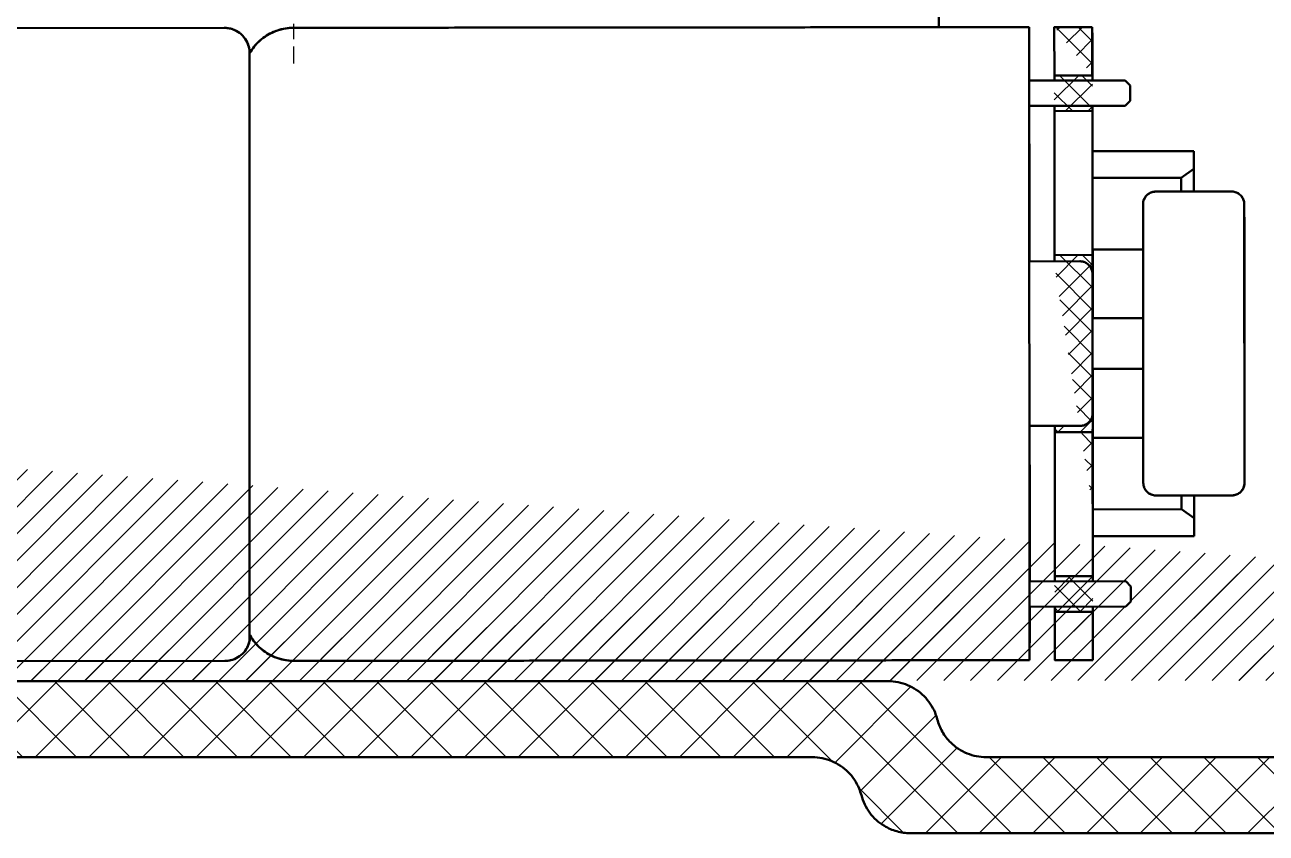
# Model space of a CAD drawing. Header units: inches. Extents: x -14 to 5184, y -66 to 1689.
# Drawn here: x 2351.13 to 2400.18, y 1582.04 to 1613.96 of the extents above; entities that cross this region are included whole.
import ezdxf

# ---------------------------------------------------------------- set-up
doc = ezdxf.new("R2010")
doc.units = ezdxf.units.IN
doc.header["$MEASUREMENT"] = 0
doc.linetypes.add('ACAD_ISO08W100', pattern=[36, 24, -3, 6, -3])
for name, color, linetype, lineweight in [('Видимый контур (ГОСТ)', 7, 'Continuous', 50), ('Осевая линия (ГОСТ)', 7, 'ACAD_ISO08W100', 25), ('Штриховка (ГОСТ)', 7, 'Continuous', 18)]:
    doc.layers.add(name, color=color, linetype=linetype, lineweight=lineweight)
pattern_1 = [(45, (-1048.119866882202, 862.4825848586482), (-0.5303300858899106, 0.5303300858899107), [])]

msp = doc.modelspace()

# ---------------------------------------------------------------- hatches: boundary and pattern name
at = {"layer": 'Штриховка (ГОСТ)', "ltscale": 0.5}
h = msp.add_hatch(dxfattribs=at)
h.set_pattern_fill('ANSI37', color=256, scale=5)
h.set_pattern_definition([(45, (-1048.119866882202, 862.4825848586482), (-0.4419417382415922, 0.4419417382415922), []), (135, (-1048.119866882202, 862.4825848586482), (-0.4419417382415922, -0.4419417382415922), [])])
h.paths.add_polyline_path([(2393.332637118238, 1592.18060809475), (2391.832637213802, 1592.179215963416), (2391.827356477577, 1597.866296349723), (2393.327356395236, 1597.867674241228)], flags=17)
h.paths.add_polyline_path([(2391.833937182872, 1590.779216363394), (2393.333937087308, 1590.780608494727), (2393.335713491065, 1588.867513325263), (2391.83571358339, 1588.866124681876)], flags=17)
h.paths.add_polyline_path([(2393.320856975883, 1604.867213462538), (2391.820857085957, 1604.865805705418), (2391.81557630836, 1610.55293064736), (2393.315576212795, 1610.554322778693)], flags=17)
edge = h.paths.add_edge_path()
edge.add_line((2391.812499980143, 1613.865977373265), (2393.312499880054, 1613.867374378504))
edge.add_ellipse((2393.324140975967, 1601.367443883723), major_axis=(-0.01160686501141736, 12.49999461122635), ratio=0.0008566953907479733, start_angle=359.99999999961153, end_angle=360.1834677728962, ccw=False)
edge.add_line((2393.312534110955, 1613.86743849495), (2391.812535308053, 1613.86604567166))
edge.add_ellipse((2391.824142173063, 1601.36605106248), major_axis=(-0.0116068650095163, 12.49999460917901), ratio=0.0008566953907479733, start_angle=0, end_angle=0.1893579979897818)
edge = h.paths.add_edge_path()
edge.add_line((2393.333319562499, 1594.822684752961), (2393.333119051203, 1597.649587226177))
edge.add_ellipse((2391.824142173066, 1601.366051058787), major_axis=(0.01160686500989223, -12.49999460957985), ratio=0.0008566953907479732, start_angle=359.8105876299181, end_angle=359.9999456275045)
edge.add_line((2391.835749038076, 1588.866056449207), (2393.335747840978, 1588.867449272497))
edge.add_line((2393.315772680588, 1611.953382353135), (2391.815773877685, 1611.951989529844))
edge.add_line((2391.814276339289, 1611.952930247382), (2391.812499980143, 1613.865977373265))
edge.add_line((2393.312499880054, 1613.867374378504), (2393.314276243725, 1611.954322378715))
edge.add_ellipse((2391.824142173063, 1601.36605106248), major_axis=(-0.0116068650095163, 12.49999460917901), ratio=0.0008566953907479733, start_angle=0, end_angle=0.1893579979897818)
h = msp.add_hatch(dxfattribs=at)
h.set_pattern_fill('ANSI31', color=256, scale=6)
h.set_pattern_definition(pattern_1)
edge = h.paths.add_edge_path()
edge.add_line((2337.036413300516, 1588.06546617273), (2337.02773071101, 1597.416166980091))
edge.add_line((2337.02773071101, 1597.416166980091), (2340.027730571828, 1597.418895299354))
edge.add_line((2340.034788123512, 1589.818276361514), (2340.027823448608, 1597.318871800574))
edge.add_line((2340.027730571828, 1597.418895299354), (2340.036413123766, 1588.068234950886))
edge.add_line((2337.036489183955, 1588.065172294996), (2340.036486789759, 1588.067957941576))
edge.add_line((2471.461940029813, 1597.403286213755), (2471.46382077485, 1588.053183315275))
edge.add_line((2468.461939255531, 1597.402664000536), (2471.461940029813, 1597.403286213755))
edge.add_line((2468.46195937087, 1597.302660819619), (2468.463467989535, 1589.802580015971))
edge.add_ellipse((2468.461131243786, 1601.30253660329), major_axis=(0.002665197538726685, -13.24999973195185), ratio=0.0007477733735077997, start_angle=337.9436503336947, end_angle=360.136266251267)
edge.add_spline(control_points=[(2468.426605481813, 1589.533368159992), (2468.403973549364, 1589.452338550891), (2468.37050079906, 1589.37288198264), (2468.278903291826, 1589.215351090801), (2468.216715718816, 1589.137419608634), (2468.067607894569, 1588.998421102588), (2467.977073898161, 1588.937767779956), (2467.7839746331, 1588.849162258237), (2467.679013197903, 1588.820088653525), (2467.537019439191, 1588.804372416563), (2467.500305216204, 1588.802343083152), (2467.463645880899, 1588.802335709237)], knot_values=[0, 0, 0, 0, 0.02541620871040091, 0.02541620871040091, 0.0546992163748594, 0.0546992163748594, 0.08657829518112778, 0.08657829518112778, 0.1184399716933586, 0.1184399716933586, 0.1294381791355693, 0.1294381791355693, 0.1294381791355693, 0.1294381791355693], degree=3, periodic=0)
edge.add_line((2471.463795541887, 1588.053140312121), (2468.463796441325, 1588.052536871338))
h = msp.add_hatch(dxfattribs=at)
h.set_pattern_fill('ANSI31', color=256, scale=6)
h.set_pattern_definition(pattern_1)
edge = h.paths.add_edge_path()
edge.add_line((2471.459182084989, 1588.06546617273), (2471.467864674495, 1597.416166980091))
edge.add_line((2471.467864674495, 1597.416166980091), (2468.467864813677, 1597.418895299354))
edge.add_line((2468.460807261993, 1589.818276361514), (2468.467771936897, 1597.318871800574))
edge.add_line((2468.467864813677, 1597.418895299354), (2468.459182261739, 1588.068234950886))
edge.add_line((2471.45910620155, 1588.065172294996), (2468.459108595746, 1588.067957941576))
edge.add_line((2337.033655355692, 1597.403286213755), (2337.031774610655, 1588.053183315275))
edge.add_line((2340.033656129974, 1597.402664000536), (2337.033655355692, 1597.403286213755))
edge.add_line((2340.033636014635, 1597.302660819619), (2340.03212739597, 1589.802580015971))
edge.add_ellipse((2340.034464141719, 1601.30253660329), major_axis=(-0.002665197538726685, -13.24999973195185), ratio=0.0007477733735077997, start_angle=-0.13626625126698855, end_angle=22.056349666305323, ccw=False)
edge.add_spline(control_points=[(2340.068989903692, 1589.533368159992), (2340.091621836141, 1589.452338550891), (2340.125094586445, 1589.37288198264), (2340.216692093679, 1589.215351090801), (2340.27887966669, 1589.137419608634), (2340.427987490936, 1588.998421102588), (2340.518521487344, 1588.937767779956), (2340.711620752405, 1588.849162258237), (2340.816582187602, 1588.820088653525), (2340.958575946314, 1588.804372416563), (2340.995290169301, 1588.802343083152), (2341.031949504606, 1588.802335709237)], knot_values=[0, 0, 0, 0, 0.02541620871040091, 0.02541620871040091, 0.0546992163748594, 0.0546992163748594, 0.08657829518112778, 0.08657829518112778, 0.1184399716933586, 0.1184399716933586, 0.1294381791355693, 0.1294381791355693, 0.1294381791355693, 0.1294381791355693], degree=3, periodic=0)
edge.add_line((2337.031799843619, 1588.053140312121), (2340.031798944181, 1588.052536871338))
at = {"layer": 'Штриховка (ГОСТ)'}
h = msp.add_hatch(dxfattribs=at)
h.set_pattern_fill('ANSI37', color=256, scale=12, style=0, double=1)
h.set_pattern_definition([(45, (-1048.119866882202, 862.4825848586482), (-1.060660171779821, 1.060660171779821), []), (135, (-1048.119866882202, 862.4825848586482), (-1.060660171779821, -1.060660171779821), [])])
edge = h.paths.add_edge_path()
edge.add_spline(control_points=[(2387.186491879166, 1586.535247875437), (2387.231499748839, 1586.360932800886), (2387.299838936505, 1586.193490273022), (2387.479471752895, 1585.881436017178), (2387.589945703069, 1585.738248212042), (2387.903435848428, 1585.428845224879), (2388.122751752287, 1585.283859051712), (2388.604614309647, 1585.086114636419), (2388.862554092045, 1585.035246938173), (2389.122983724679, 1585.035246938196)], knot_values=[-0.2642768652577832, -0.2642768652577832, -0.2642768652577832, -0.2642768652577832, -0.2102673215575993, -0.2102673215575993, -0.1562577806782185, -0.1562577806782185, -0.07812888978880389, -0.07812888978880389, 0, 0, 0, 0], degree=3, periodic=0)
edge.add_line((2389.122983724679, 1585.035246938196), (2419.377016275326, 1585.035246938173))
edge.add_spline(control_points=[(2419.377016275326, 1585.035246938173), (2419.557048062881, 1585.035246938173), (2419.736258353294, 1585.059555523044), (2420.083311707464, 1585.155470841134), (2420.249571143327, 1585.226639906584), (2420.627521720377, 1585.452824864733), (2420.82273287491, 1585.628930133434), (2421.134663544346, 1586.04605562596), (2421.248400825592, 1586.283087906383), (2421.313508120834, 1586.535247875437)], knot_values=[-0.264276865797702, -0.264276865797702, -0.264276865797702, -0.264276865797702, -0.2102673294062488, -0.2102673294062488, -0.1562577926872756, -0.1562577926872756, -0.07812889919776143, -0.07812889919776143, 0, 0, 0, 0], degree=3, periodic=0)
edge.add_spline(control_points=[(2421.313508120834, 1586.535247875437), (2421.337590897065, 1586.628520251239), (2421.368208380702, 1586.7184537444), (2421.496697616324, 1587.028654253569), (2421.661253378264, 1587.274929410971), (2422.010319630707, 1587.623995732124), (2422.256594707666, 1587.788551519142), (2422.71267169653, 1587.977464831484), (2423.003172926368, 1588.035249134051), (2423.25, 1588.035249134051)], knot_values=[0.3435612757526625, 0.3435612757526625, 0.3435612757526625, 0.3435612757526625, 0.3702407085215967, 0.3702407085215967, 0.4442888566842439, 0.4442888566842439, 0.5183369916086891, 0.5183369916086891, 0.5923851136984045, 0.5923851136984045, 0.5923851136984045, 0.5923851136984045], degree=3, periodic=0)
edge.add_line((2423.25, 1588.035249134051), (2469.25, 1588.035249134051))
edge.add_line((2469.25, 1588.035249134051), (2469.25, 1585.035248298))
edge.add_line((2469.25, 1585.035248297999), (2426.25, 1585.035248297999))
edge.add_spline(control_points=[(2426.25, 1585.035248297999), (2426.003172918281, 1585.035248297999), (2425.712671677938, 1584.977463998508), (2425.256594682819, 1584.788550696359), (2425.010319605678, 1584.623994923024), (2424.66125336056, 1584.274928631746), (2424.496697603784, 1584.028653499897), (2424.368208840187, 1583.718454147455), (2424.337591726803, 1583.628522008081), (2424.313509108566, 1583.535251013337)], knot_values=[0.5923850901239238, 0.5923850901239238, 0.5923850901239238, 0.5923850901239238, 0.6664332146396063, 0.6664332146396063, 0.7404813477014032, 0.7404813477014032, 0.8145294898352419, 0.8145294898352419, 0.8412085538394511, 0.8412085538394511, 0.8412085538394511, 0.8412085538394511], degree=3, periodic=0)
edge.add_spline(control_points=[(2424.313509108566, 1583.535251013337), (2424.268501058124, 1583.360936676128), (2424.200161875763, 1583.193494878203), (2424.020529413806, 1582.881441958646), (2423.910055804433, 1582.738254743452), (2423.596566130736, 1582.428852222919), (2423.377250224195, 1582.283866048497), (2422.895387661973, 1582.08612163168), (2422.637447877125, 1582.035253932884), (2422.377018242188, 1582.035253932884)], knot_values=[-0.264276466283042, -0.264276466283042, -0.264276466283042, -0.264276466283042, -0.2102671231985312, -0.2102671231985312, -0.1562577821830993, -0.1562577821830993, -0.07812889048123738, -0.07812889048123738, 0, 0, 0, 0], degree=3, periodic=0)
edge.add_line((2422.377018242188, 1582.035253932884), (2386.122981757812, 1582.035253932884))
edge.add_spline(control_points=[(2386.122981757812, 1582.035253932884), (2385.942950637301, 1582.035253932884), (2385.763741004727, 1582.059562337454), (2385.41668884056, 1582.155476953556), (2385.250429919534, 1582.226645503827), (2384.872479459759, 1582.452829365976), (2384.677267950488, 1582.62893424702), (2384.365336445387, 1583.046059119814), (2384.251598690169, 1583.283091173659), (2384.186490891434, 1583.535251013337)], knot_values=[-0.2642764667675688, -0.2642764667675688, -0.2642764667675688, -0.2642764667675688, -0.2102671305059065, -0.2102671305059065, -0.1562577938961731, -0.1562577938961731, -0.07812889937950741, -0.07812889937950741, 0, 0, 0, 0], degree=3, periodic=0)
edge.add_spline(control_points=[(2384.186490891434, 1583.535251013337), (2384.162408273197, 1583.628522008081), (2384.131791159813, 1583.718454147455), (2384.003302396216, 1584.028653499897), (2383.83874663944, 1584.274928631746), (2383.489680394322, 1584.623994923024), (2383.243405317181, 1584.788550696359), (2382.787328322062, 1584.977463998508), (2382.496827081719, 1585.035248298), (2382.25, 1585.035248298)], knot_values=[0.3435616264083963, 0.3435616264083963, 0.3435616264083963, 0.3435616264083963, 0.3702406904126057, 0.3702406904126057, 0.4442888325464448, 0.4442888325464448, 0.518336965608242, 0.518336965608242, 0.592385090123924, 0.592385090123924, 0.592385090123924, 0.592385090123924], degree=3, periodic=0)
edge.add_line((2382.25, 1585.035248298), (2339.25, 1585.035248298))
edge.add_line((2339.25, 1585.035248298), (2339.25, 1588.035249134051))
edge.add_line((2339.25, 1588.035249134051), (2385.25, 1588.035249134051))
edge.add_spline(control_points=[(2385.25, 1588.035249134051), (2385.496827073633, 1588.035249134051), (2385.78732830347, 1587.977464831484), (2386.243405292334, 1587.788551519142), (2386.489680369294, 1587.623995732124), (2386.838746621737, 1587.274929410971), (2387.003302383677, 1587.028654253569), (2387.131791619298, 1586.7184537444), (2387.162409102935, 1586.628520251239), (2387.186491879166, 1586.535247875437)], knot_values=[0.5923851136984051, 0.5923851136984051, 0.5923851136984051, 0.5923851136984051, 0.6664332357881205, 0.6664332357881205, 0.7404813707125657, 0.7404813707125657, 0.8145295188752139, 0.8145295188752139, 0.8412089516441463, 0.8412089516441463, 0.8412089516441463, 0.8412089516441463], degree=3, periodic=0)

# ---------------------------------------------------------------- linework, layer by layer
at = {"layer": 'Видимый контур (ГОСТ)'}
for p, q in [((2387.25, 1613.861809131319), (2387.25, 1619.035244605439)), ((2341.012503442276, 1613.818587463058), (2359.012502199441, 1613.835396496671)), ((2359.012561484595, 1613.835589269046), (2341.012575849771, 1613.818875389563)), ((2361.744610111809, 1613.838126111709), (2390.812536106118, 1613.865117122799)), ((2390.812500046938, 1613.865045963046), (2390.814462112866, 1611.752002216966)), ((2391.812499980143, 1613.865977373265), (2393.312499880054, 1613.867374378504)), ((2391.814276339289, 1611.952930247382), (2391.812499980143, 1613.865977373265)), ((2391.812535308053, 1613.86604567166), (2393.312534110955, 1613.86743849495)), ((2393.312499880054, 1613.867374378504), (2393.314276243725, 1611.954322378715)), ((2393.314276243725, 1611.954322378715), (2391.814276339289, 1611.952930247382)), ((2391.815773877685, 1611.951989529844), (2391.814276339289, 1611.952930247382)), ((2393.315772680588, 1611.953382353135), (2391.815773877685, 1611.951989529844)), ((2391.815958620798, 1611.752931693472), (2391.815773877685, 1611.951989529844)), ((2393.314276243725, 1611.954322378715), (2393.315772680588, 1611.953382353135)), ((2393.315772680588, 1611.953382353135), (2393.315957424343, 1611.754323823783)), ((2390.814462112866, 1611.752002216966), (2394.61446187077, 1611.755528949677)), ((2394.61446187077, 1611.755528949677), (2394.814647567895, 1611.555714624328)), ((2394.615785821392, 1611.754697275797), (2394.61446187077, 1611.755528949677)), ((2394.815799840069, 1611.554990794712), (2394.615785821392, 1611.754697275797)), ((2394.814647567895, 1611.555714624328), (2394.815204697497, 1610.955714795747)), ((2394.814647567895, 1611.555714624328), (2394.815799840069, 1611.554990794712)), ((2394.815799840069, 1611.554990794712), (2394.816356692317, 1610.954991140358)), ((2394.815204697497, 1610.955714795747), (2394.615390420106, 1610.755529235375)), ((2394.816356692317, 1610.954991140358), (2394.616713908472, 1610.754697851873)), ((2394.816356692317, 1610.954991140358), (2394.815204697497, 1610.955714795747)), ((2394.615390420106, 1610.755529235375), (2390.815390662202, 1610.752002502665)), ((2390.815390662202, 1610.752002502665), (2390.821089315029, 1604.614847503868)), ((2390.81671694112, 1610.751169366204), (2390.815390662202, 1610.752002502665)), ((2390.81671694112, 1610.751169366204), (2394.616713908472, 1610.754697851873)), ((2391.81557630836, 1610.55293064736), (2393.315576212795, 1610.554322778693)), ((2391.820857085957, 1604.865805705418), (2391.81557630836, 1610.55293064736)), ((2391.817072325618, 1610.552932035795), (2391.816887482084, 1610.752098074161)), ((2393.315576212795, 1610.554322778693), (2393.320856975883, 1604.867213462538)), ((2393.3170720025, 1610.553383159642), (2393.315576212795, 1610.554322778693)), ((2393.316886284986, 1610.753490897452), (2393.3170720025, 1610.553383159642)), ((2394.615390420106, 1610.755529235375), (2394.616713908472, 1610.754697851873)), ((2393.321099772929, 1608.968388851872), (2397.321096580668, 1608.972103047312)), ((2393.321174964665, 1607.908300424416), (2393.321099772929, 1608.968388851872)), ((2397.323953179183, 1607.371160494362), (2397.321096580668, 1608.972103047312)), ((2397.321096580668, 1608.972103047312), (2397.321146708492, 1608.265377429008)), ((2397.321146708492, 1608.265377429008), (2396.821172171437, 1607.911550345426)), ((2397.322742282284, 1607.371159369985), (2397.321146708492, 1608.265377429008)), ((2393.321174964665, 1607.908300424416), (2396.821172171437, 1607.911550345426)), ((2393.326224506711, 1605.07835190692), (2393.321174964665, 1607.908300424416)), ((2396.821172171437, 1607.911550345426), (2396.822137232867, 1607.370694533366)), ((2395.818535341067, 1607.369643034102), (2398.818535134094, 1607.372444360375)), ((2398.818565291402, 1607.372548315843), (2395.818567685598, 1607.369762669262)), ((2395.323178689834, 1602.3685663078), (2395.318999660588, 1606.869165134191)), ((2399.318999382861, 1606.872902136289), (2399.329213218598, 1595.873128161977)), ((2393.326224506711, 1605.07835190692), (2395.320660799885, 1605.080203839944)), ((2390.821089315029, 1604.614847503868), (2392.821089166527, 1604.61672638398)), ((2390.821125186227, 1604.615121110492), (2392.821123590096, 1604.616978208212)), ((2393.320856975883, 1604.867213462538), (2391.820857085957, 1604.865805705418)), ((2393.321553445751, 1604.117151358009), (2393.323178880476, 1602.366642044163)), ((2393.323178880476, 1602.366642044163), (2395.323178689834, 1602.3685663078)), ((2393.323212426766, 1602.367443452622), (2395.323178008082, 1602.369300519865)), ((2395.325034424731, 1600.370035594133), (2393.325034490642, 1600.368245659603)), ((2393.325034490642, 1600.368245659603), (2393.326659925367, 1598.617736345757)), ((2393.325069525168, 1600.367444314825), (2395.325035106483, 1600.369301382068)), ((2395.329213453977, 1595.869436767742), (2395.325034424731, 1600.370035594133)), ((2392.82712426873, 1598.117232770245), (2390.827124376782, 1598.11539745219)), ((2390.827124376782, 1598.11539745219), (2390.832822987379, 1591.978287933001)), ((2390.827160756033, 1598.115123912654), (2392.827159159902, 1598.116981010375)), ((2391.827356477577, 1597.866296349723), (2393.327356395236, 1597.867674241228)), ((2391.832637213802, 1592.179215963416), (2391.827356477577, 1597.866296349724)), ((2393.327356395236, 1597.867674241228), (2393.332637118238, 1592.18060809475)), ((2393.333119051203, 1597.649587226177), (2395.327558776364, 1597.651439162388)), ((2393.333319562499, 1594.822684752961), (2393.333119051203, 1597.649587226177)), ((2398.829677531502, 1595.37265738835), (2395.82967770936, 1595.369887417372)), ((2398.829707881813, 1595.372553489066), (2395.829710276009, 1595.369767842485)), ((2396.83327812926, 1595.370699705015), (2396.833316769271, 1594.825934673972)), ((2397.333947562994, 1594.472655383715), (2397.333883832024, 1595.371164542241)), ((2397.335209948505, 1593.765168254341), (2397.335096035618, 1595.371165667832)), ((2393.333319562499, 1594.822684752961), (2396.833316769271, 1594.825934673972)), ((2393.335213140766, 1593.7614540589), (2393.333319562499, 1594.822684752961)), ((2396.833316769271, 1594.825934673972), (2397.333947562994, 1594.472655383715)), ((2397.333947562994, 1594.472655383715), (2397.335209948505, 1593.765168254341)), ((2393.335213140766, 1593.7614540589), (2397.335209948505, 1593.765168254341)), ((2390.832822987379, 1591.978287933001), (2394.632822745283, 1591.981814665711)), ((2393.332637118238, 1592.18060809475), (2391.832637213802, 1592.179215963416)), ((2391.834125611678, 1592.178280987733), (2391.832637213802, 1592.179215963416)), ((2393.33412441458, 1592.179673811024), (2391.834125611678, 1592.178280987733)), ((2391.834310360127, 1591.979217401028), (2391.834125611678, 1592.178280987733)), ((2393.332637118238, 1592.18060809475), (2393.33412441458, 1592.179673811024)), ((2393.33412441458, 1592.179673811024), (2393.334309163673, 1591.980609531339)), ((2394.632822745283, 1591.981814665711), (2394.833008442408, 1591.782000340362)), ((2394.634137555385, 1591.980988733686), (2394.632822745283, 1591.981814665711)), ((2394.834151574062, 1591.781282252601), (2394.634137555385, 1591.980988733686)), ((2394.833008442408, 1591.782000340362), (2394.83356557201, 1591.182000511781)), ((2394.833008442408, 1591.782000340362), (2394.834151574062, 1591.781282252601)), ((2394.834151574062, 1591.781282252601), (2394.83470842631, 1591.181282598247)), ((2394.633751294619, 1590.98181495141), (2390.833751536715, 1590.978288218699)), ((2390.833751536715, 1590.978288218699), (2390.835713644873, 1588.865198993012)), ((2390.835068675113, 1590.977460824093), (2390.833751536715, 1590.978288218699)), ((2390.835068675113, 1590.977460824093), (2394.635065642465, 1590.980989309762)), ((2391.835424064947, 1590.779217743351), (2391.835239216077, 1590.97838953205)), ((2393.335238018979, 1590.97978235534), (2393.335423736492, 1590.779674617531)), ((2394.83356557201, 1591.182000511781), (2394.633751294619, 1590.98181495141)), ((2394.633751294619, 1590.98181495141), (2394.635065642465, 1590.980989309762)), ((2394.83470842631, 1591.181282598247), (2394.635065642465, 1590.980989309762)), ((2394.83470842631, 1591.181282598247), (2394.83356557201, 1591.182000511781)), ((2391.833937182872, 1590.779216363394), (2393.333937087308, 1590.780608494727)), ((2391.83571358339, 1588.866124681876), (2391.833937182872, 1590.779216363394)), ((2393.333937087308, 1590.780608494727), (2393.335713491065, 1588.867513325263)), ((2393.335423736492, 1590.779674617531), (2393.333937087308, 1590.780608494727)), ((2361.767823841832, 1588.838136889257), (2390.835749836141, 1588.865127900347)), ((2393.335713491065, 1588.867513325263), (2391.83571358339, 1588.866124681876)), ((2391.835749038076, 1588.866056449207), (2393.335747840978, 1588.867449272497)), ((2359.035715571569, 1588.835792708538), (2341.035716637716, 1588.819173958651)), ((2359.035775214618, 1588.835600046593), (2341.035789579793, 1588.81888616711)), ((2339.25, 1588.035249134051), (2385.25, 1588.035249134051)), ((2382.25, 1585.035248298), (2339.25, 1585.035248298)), ((2389.122983724679, 1585.035246938196), (2419.377016275321, 1585.035246938197)), ((2422.377018242188, 1582.035253932884), (2386.122981757812, 1582.035253932884))]:
    msp.add_line(p, q, dxfattribs=at)
at = {"layer": 'Видимый контур (ГОСТ)', "ltscale": 0.5}
for p, q in [((2360.013430695292, 1612.836313857983), (2360.012630450595, 1589.624230004808)), ((2390.814462112866, 1611.752002216966), (2390.815390200215, 1610.752002502236)), ((2390.82112487186, 1604.615121089481), (2390.83750115796, 1598.115132441542)), ((2393.325207617936, 1602.525375969847), (2393.327295754574, 1600.313916537738)), ((2395.323178008082, 1602.369300519865), (2395.325035106483, 1600.369301382068)), ((2390.832822987379, 1591.978287933001), (2390.832822987379, 1590.976810050995))]:
    msp.add_line(p, q, dxfattribs=at)
at = {"layer": 'Видимый контур (ГОСТ)'}
for centre, major_axis, ratio, start_param, end_param in [((2390.82414297113, 1601.365122511573), (-0.01160686501141737, 12.49999461122636), 0.0008566953907479733, 5.69320338564515, 6.28655876374876), ((2391.824142173063, 1601.36605106248), (-0.0116068650095163, 12.49999460917901), 0.0008566953907479735, 0, 0.003304920529906497), ((2393.324140975967, 1601.367443883723), (-0.01160686501141736, 12.49999461122635), 0.0008566953907479733, 5.693203219735196, 6.286387423887927), ((2360.024167551538, 1601.336523210241), (-0.01067831580719718, 11.49999503876699), 0.0008566953907479736, 0.001483841004549902, 0.005961283525496519), ((2390.82414297113, 1601.365122511573), (-0.01160686501137464, 12.49999461122615), 0.000856695390755887, 4.975411183261187, 5.561788520314447), ((2393.324140975967, 1601.367443883723), (-0.01160686501141728, 12.49999461122625), 0.0008566953907479732, 4.792474560418249, 5.013804658566003), ((2390.82414297113, 1601.365122511265), (-0.003017784903254192, 3.249998599226512), 0.0008566953907479735, 0, 0.0129751723303082), ((2391.824142173065, 1601.366051060433), (-0.003249922203196678, 3.499998491143178), 0.0008566953907479737, 5.902934100357573, 6.271381783899685), ((2393.324140975967, 1601.367443883723), (-0.00324992220319683, 3.499998491143343), 0.0008566953907479737, 5.002140681796629, 6.294621667233711), ((2393.324140975967, 1601.367443883675), (-0.000928549200958184, 0.9999995689463498), 0.0008566953907479735, 0, 0.04003708334641676), ((2393.324140975967, 1601.367443883702), (0.0009285492008937492, -0.9999995688763876), 0.0008566953907479735, 6.243146545076158, 6.283183627074409), ((2393.324140975967, 1601.367443883723), (0.003249922203196816, -3.499998491143328), 0.0008566953907479736, 6.271748947064125, 7.564229932535902), ((2393.324140975967, 1601.367443883723), (-0.01160686501141722, 12.49999461122619), 0.0008566953907479738, 4.410390254043006, 4.632303400351103), ((2390.82414297113, 1601.365122511612), (0.003017784903004598, -3.249998598957861), 0.0008566953907479737, 6.270210272094873, 6.28318544450432), ((2390.82414297113, 1601.365122511573), (-0.01160686501146217, 12.49999461122625), 0.0008566953907558249, 3.86289371607131, 4.449366688604767), ((2391.824142173065, 1601.366051060433), (0.003249922203196651, -3.49999849114315), 0.0008566953907479735, 0.01180352333070721, 0.3802512068859006), ((2393.324140975967, 1601.367443883724), (-0.01160686501141901, 12.49999461122693), 0.0008566953907479733, 3.862893576546725, 4.058245384874468), ((2390.82414297113, 1601.365122511573), (0.01160686501141729, -12.49999461122627), 0.0008566953907479736, 6.279811850784176, 6.873054607386534), ((2393.324140975967, 1601.367443883724), (0.01160686501141729, -12.49999461122626), 0.0008566953907479735, 6.279983190795747, 6.873054607343144), ((2360.024167551543, 1601.336523204522), (0.01067831580849977, -11.49999504016981), 0.0008566953907479737, 6.277224023421581, 6.281701465939032), ((2391.824142173066, 1601.366051058787), (0.01160686500989223, -12.49999460957984), 0.0008566953907479735, 6.279879437677652, 6.283184358200518)]:
    msp.add_ellipse(centre, major_axis=major_axis, ratio=ratio, start_param=start_param, end_param=end_param, dxfattribs=at)
for points, knots in [([(2359.012502199441, 1613.835396496671), (2359.135915091502, 1613.835511678763), (2359.28119185336, 1613.806754941418), (2359.509317519978, 1613.712510480039), (2359.632531289906, 1613.630346722966), (2359.807226926999, 1613.455974444339), (2359.889619455446, 1613.332911775972), (2359.98428880808, 1613.104957155123), (2360.013316097186, 1612.959730104767), (2360.013430695293, 1612.836313857983)], [0, 0, 0, 0, 0.03702388374316191, 0.03702388374316191, 0.07404796043335071, 0.07404796043335071, 0.1110724026046623, 0.1110724026046623, 0.1480972926011682, 0.1480972926011682, 0.1480972926011682, 0.1480972926011682]), ([(2359.012561484595, 1613.835589269046), (2359.1206665736, 1613.835689649983), (2359.230181128417, 1613.817797270548), (2359.433229519026, 1613.749421045151), (2359.529544976203, 1613.698697951079), (2359.699282100723, 1613.571099311886), (2359.77480408997, 1613.492613381841), (2359.895741577746, 1613.318185359621), (2359.942753424849, 1613.219750904422), (2359.986352433403, 1613.072097816573), (2359.996799509425, 1613.022917167167), (2360.005792324668, 1612.961045207184), (2360.007751943993, 1612.943788607567), (2360.010123975445, 1612.918941014123), (2360.010807584195, 1612.909894439777), (2360.011812513025, 1612.895175269063), (2360.012125083225, 1612.889490951323), (2360.012795326044, 1612.876344794059), (2360.01298949986, 1612.870971986538), (2360.013545190423, 1612.854914298372), (2360.013653370828, 1612.848723198053), (2360.013812573708, 1612.84040848275), (2360.013843777714, 1612.838740828472), (2360.013871607871, 1612.837132677497)], [0, 0, 0, 0, 0.0324331145496, 0.0324331145496, 0.06427949792645674, 0.06427949792645674, 0.09614541279511005, 0.09614541279511005, 0.1279846356814076, 0.1279846356814076, 0.14268338913878, 0.14268338913878, 0.1487977467811429, 0.1487977467811429, 0.1538218161268559, 0.1538218161268559, 0.1591836882493946, 0.1591836882493946, 0.1689240770097791, 0.1689240770097791, 0.1938165518931052, 0.1938165518931052, 0.1998936386363848, 0.1998936386363848, 0.1998936386363848, 0.1998936386363848]), ([(2360.013430695293, 1612.836313857983), (2360.101640619228, 1612.989429204134), (2360.215374529149, 1613.135105940209), (2360.5052588609, 1613.425533184893), (2360.751380933975, 1613.59032043174), (2361.207281203137, 1613.779660179962), (2361.49772696908, 1613.837715794331), (2361.744552819916, 1613.837946118982)], [-0.1971505166327135, -0.1971505166327135, -0.1971505166327135, -0.1971505166327135, -0.1480962984379954, -0.1480962984379954, -0.07404778748978247, -0.07404778748978247, 0, 0, 0, 0]), ([(2360.013474628701, 1612.836505575182), (2360.121210633736, 1613.023510881998), (2360.261416750501, 1613.195045279723), (2360.582367128845, 1613.47821566796), (2360.76634458174, 1613.594367034866), (2361.156872370151, 1613.761016893059), (2361.368312137688, 1613.81350693997), (2361.63473220788, 1613.835758364993), (2361.689693368036, 1613.838075118789), (2361.744610111809, 1613.838126111709)], [0, 0, 0, 0, 0.0647563089612032, 0.0647563089612032, 0.1284078139218759, 0.1284078139218759, 0.1921377420852656, 0.1921377420852656, 0.208612938952754, 0.208612938952754, 0.208612938952754, 0.208612938952754]), ([(2395.318999660588, 1606.869165134191), (2395.318942361021, 1606.930873811585), (2395.333321186351, 1607.003514831379), (2395.380444201891, 1607.117581106162), (2395.42152622983, 1607.179189693425), (2395.508712132297, 1607.266539222841), (2395.570242656492, 1607.307736253087), (2395.684217653982, 1607.355071401491), (2395.756828967226, 1607.36958540288), (2395.818535341067, 1607.369643034102)], [-0.07404910392841613, -0.07404910392841613, -0.07404910392841613, -0.07404910392841613, -0.0555364927293048, -0.0555364927293048, -0.03702407958955334, -0.03702407958955334, -0.01851192022612413, -0.01851192022612413, 0, 0, 0, 0]), ([(2395.322765222188, 1606.930881186065), (2395.323748166694, 1606.938844947025), (2395.325039811052, 1606.947642703087), (2395.328529454757, 1606.967436316972), (2395.330887099588, 1606.978642049378), (2395.339256739648, 1607.01248482515), (2395.346573512209, 1607.035134732476), (2395.371466611022, 1607.09674272492), (2395.392851602382, 1607.134736780686), (2395.449923901655, 1607.211102991101), (2395.488499588198, 1607.248580951535), (2395.574848950997, 1607.309300395117), (2395.623802087929, 1607.333124426849), (2395.72106341985, 1607.362464330863), (2395.770064794919, 1607.369717631923), (2395.818567685598, 1607.369762669262)], [0, 0, 0, 0, 0.002827297120687208, 0.002827297120687208, 0.00631071349147306, 0.00631071349147306, 0.01342266306874402, 0.01342266306874402, 0.02628929132452929, 0.02628929132452929, 0.04203344556908358, 0.04203344556908358, 0.05796063612890706, 0.05796063612890706, 0.07251215567655704, 0.07251215567655704, 0.07251215567655704, 0.07251215567655704]), ([(2398.818535134094, 1607.372444360375), (2398.880241539347, 1607.372501968981), (2398.952879872628, 1607.358123611498), (2399.066942670198, 1607.311001375117), (2399.12854954623, 1607.269919461763), (2399.215897396794, 1607.18273321334), (2399.257093682908, 1607.121201764078), (2399.30442842133, 1607.007224185404), (2399.318942083638, 1606.934610441399), (2399.318999382861, 1606.872902136289)], [0, 0, 0, 0, 0.01851192964308247, 0.01851192964308247, 0.03702397095945038, 0.03702397095945038, 0.05553621899607458, 0.05553621899607458, 0.07404871850982771, 0.07404871850982771, 0.07404871850982771, 0.07404871850982771]), ([(2398.818565291402, 1607.372548315843), (2398.827093309, 1607.37255623453), (2398.83562431864, 1607.372345833367), (2398.869760948361, 1607.370629202348), (2398.895356087362, 1607.367353858584), (2398.973186311061, 1607.351227674744), (2399.024761661802, 1607.331430116278), (2399.117073917499, 1607.27750271471), (2399.159102796935, 1607.242910520255), (2399.229281377354, 1607.163260838525), (2399.25830818407, 1607.117182469683), (2399.289233882891, 1607.044554343113), (2399.297558047262, 1607.019774572903), (2399.306465107151, 1606.984486547692), (2399.308744718418, 1606.97402526739), (2399.312877890594, 1606.951763312861), (2399.314620857601, 1606.939695294938), (2399.316308469775, 1606.925019376128), (2399.316723244866, 1606.920868988651), (2399.317492296851, 1606.912351157164), (2399.317783492643, 1606.908364458228), (2399.318246070537, 1606.901389769854), (2399.318394885162, 1606.898587668472), (2399.318713302772, 1606.892124923501), (2399.318804652127, 1606.889496131376), (2399.31907158005, 1606.881485198971), (2399.319123290703, 1606.878361729056), (2399.319374092307, 1606.864596280936), (2399.319479999916, 1606.853582218273), (2399.319993535276, 1606.79020154848), (2399.320392563529, 1606.704293768732), (2399.321492451408, 1606.384776704873), (2399.322234596487, 1606.090078175575), (2399.323716792167, 1605.360992302832), (2399.324474216634, 1604.922706974255), (2399.325933578265, 1603.951888999205), (2399.326653686433, 1603.407296248453), (2399.327967142542, 1602.281166534948), (2399.328576865201, 1601.68562156248), (2399.329611283466, 1600.518493269684), (2399.330048862535, 1599.932382778401), (2399.330699388864, 1598.842630608355), (2399.330920431194, 1598.325428006312), (2399.331121036799, 1597.423611992845), (2399.331103089221, 1597.027793341021), (2399.33083318399, 1596.405304393385), (2399.330578482882, 1596.171086667757), (2399.330073152134, 1595.973095252144), (2399.329910758433, 1595.930746612623), (2399.329633293276, 1595.889841816395), (2399.329553360622, 1595.880397576849), (2399.329339832138, 1595.867154751977), (2399.32934715864, 1595.864233952964), (2399.32887310659, 1595.851994479016), (2399.328748238152, 1595.848922229796), (2399.328344049649, 1595.841970854021), (2399.328185899893, 1595.839456595507), (2399.327751614412, 1595.833523112966), (2399.327477258882, 1595.830105912771), (2399.326586659905, 1595.820588730011), (2399.325853369869, 1595.81383791609), (2399.32396914055, 1595.799685329562), (2399.322819384872, 1595.792219146085), (2399.319338417843, 1595.772733525567), (2399.316690063333, 1595.760474836276), (2399.307479565543, 1595.724574137932), (2399.299532182727, 1595.700952920865), (2399.272683815657, 1595.637339566784), (2399.249753319066, 1595.598432817141), (2399.189819073279, 1595.522188331226), (2399.150200482749, 1595.485567835731), (2399.062207400757, 1595.426967352404), (2399.012662279296, 1595.404390295792), (2398.918721716017, 1595.378632588252), (2398.874024392146, 1595.372594639144), (2398.829707881813, 1595.372553489066)], [0, 0, 0, 0, 0.002558519977706483, 0.002558519977706483, 0.01025438706633752, 0.01025438706633752, 0.02640466726385165, 0.02640466726385165, 0.04232991110990732, 0.04232991110990732, 0.0582589128879754, 0.0582589128879754, 0.06605635149551341, 0.06605635149551341, 0.06931349085528676, 0.06931349085528676, 0.0731200509039695, 0.0731200509039695, 0.07479993164274154, 0.07479993164274154, 0.07708107275662912, 0.07708107275662912, 0.07977291063504986, 0.07977291063504986, 0.08465273985861985, 0.08465273985861985, 0.0973882865273341, 0.0973882865273341, 0.1355697871424927, 0.1355697871424927, 0.250689156515338, 0.250689156515338, 0.4321055846163829, 0.4321055846163829, 0.607471196310988, 0.607471196310988, 0.7827950790817685, 0.7827950790817685, 0.9580813789928773, 0.9580813789928773, 1.13335930521518, 1.13335930521518, 1.30863871195988, 1.30863871195988, 1.483931846588767, 1.483931846588767, 1.659278555216951, 1.659278555216951, 1.731141773098762, 1.731141773098762, 1.764419515848479, 1.764419515848479, 1.780229019834677, 1.780229019834677, 1.784267380167501, 1.784267380167501, 1.786060110629219, 1.786060110629219, 1.787772750041459, 1.787772750041459, 1.790226486597859, 1.790226486597859, 1.792623880538557, 1.792623880538557, 1.796428095609638, 1.796428095609638, 1.803869630992956, 1.803869630992956, 1.817182038722695, 1.817182038722695, 1.832972776489697, 1.832972776489697, 1.848901080259281, 1.848901080259281, 1.862196629398129, 1.862196629398129, 1.862196629398129, 1.862196629398129]), ([(2392.821089166527, 1604.61672638398), (2392.882794233284, 1604.616784338258), (2392.955430956698, 1604.602406117659), (2393.069492512387, 1604.555283409321), (2393.131099068977, 1604.514200215388), (2393.2184479784, 1604.427010130663), (2393.259644985456, 1604.365474703204), (2393.306981891029, 1604.251487675077), (2393.321496140522, 1604.178866132108), (2393.321553445751, 1604.117151358009)], [0, 0, 0, 0, 0.01851152819182977, 0.01851152819182977, 0.03702368068473565, 0.03702368068473565, 0.05553685542409418, 0.05553685542409418, 0.07405129563551774, 0.07405129563551774, 0.07405129563551774, 0.07405129563551774]), ([(2392.821123590096, 1604.616978208212), (2392.827550587917, 1604.616984175998), (2392.833978895118, 1604.616866180364), (2392.859697513748, 1604.615897785198), (2392.878983745105, 1604.61404843355), (2392.951356848906, 1604.602846695582), (2393.003961230862, 1604.585644568966), (2393.098943443157, 1604.536372513386), (2393.142652832311, 1604.503934231269), (2393.216753883331, 1604.427888040632), (2393.24806162775, 1604.383323935841), (2393.282748550833, 1604.311970590431), (2393.292388691849, 1604.287378921244), (2393.30755767505, 1604.237443452926), (2393.313202774338, 1604.211622762064), (2393.317725325306, 1604.179486131911), (2393.31856160706, 1604.172384665529), (2393.319668379568, 1604.161127349727), (2393.320037149821, 1604.156674748455), (2393.320633394439, 1604.148425873091), (2393.320841537809, 1604.144763563466), (2393.32112547872, 1604.139167251392), (2393.321212541162, 1604.137060275749), (2393.321390301013, 1604.132403198498), (2393.321445804369, 1604.130441120161), (2393.321594523175, 1604.124864255197), (2393.321630281132, 1604.122554263351), (2393.321779105408, 1604.113055452089), (2393.321837532048, 1604.10614022404), (2393.322122905476, 1604.067292394851), (2393.322340692076, 1604.01642582289), (2393.322920728894, 1603.835937778624), (2393.323300065262, 1603.678073085808), (2393.324049495069, 1603.295513009284), (2393.324428402318, 1603.069349415667), (2393.325000653792, 1602.677889188462), (2393.325207617936, 1602.525375969847), (2393.325407167665, 1602.367367492191)], [0, 0, 0, 0, 0.001928121580439853, 0.001928121580439853, 0.007721139129973808, 0.007721139129973808, 0.02389883618930834, 0.02389883618930834, 0.03982221336855599, 0.03982221336855599, 0.05575404490522801, 0.05575404490522801, 0.06363083061848021, 0.06363083061848021, 0.07143524543962314, 0.07143524543962314, 0.0736558620400156, 0.0736558620400156, 0.07522825808814437, 0.07522825808814437, 0.07702692967340995, 0.07702692967340995, 0.07875294730021686, 0.07875294730021686, 0.08165147579327754, 0.08165147579327754, 0.08851465259310588, 0.08851465259310588, 0.1090832414350525, 0.1090832414350525, 0.1711425719709055, 0.1711425719709055, 0.262845198594262, 0.262845198594262, 0.3506000842561617, 0.3506000842561617, 0.4011683090241375, 0.4011683090241375, 0.4011683090241375, 0.4011683090241375]), ([(2393.327264332545, 1600.367456583352), (2393.327280292975, 1600.340595955345), (2393.327295754574, 1600.313916537738), (2393.327461880242, 1600.018732040943), (2393.327559972063, 1599.765405663032), (2393.327635206634, 1599.327342027066), (2393.327613280005, 1599.137175688645), (2393.327453354287, 1598.842773355477), (2393.327314594239, 1598.735177003281), (2393.327048339243, 1598.650719128517), (2393.326973450351, 1598.634266659033), (2393.326818911519, 1598.61730299697), (2393.32682136943, 1598.614289083725), (2393.326564306886, 1598.603938531499), (2393.326501948568, 1598.601350105385), (2393.326230831643, 1598.594870415759), (2393.326135028775, 1598.592768764797), (2393.325882146911, 1598.588111889282), (2393.325737846317, 1598.585688362576), (2393.325275530723, 1598.578949103577), (2393.324898586127, 1598.574206665826), (2393.323918356178, 1598.56401509504), (2393.323301237995, 1598.558481254074), (2393.321387323825, 1598.543685264074), (2393.319899195536, 1598.534235643831), (2393.314428516025, 1598.505067450972), (2393.309472658118, 1598.485298308068), (2393.290801419145, 1598.42636947878), (2393.273122071787, 1598.387996086464), (2393.223330768842, 1598.30803290639), (2393.187952729905, 1598.267321016711), (2393.106885014298, 1598.199472477089), (2393.060092199812, 1598.171620973824), (2392.961342897957, 1598.132532451578), (2392.908156617349, 1598.120811221811), (2392.845822016504, 1598.117259674887), (2392.83648888345, 1598.116989673486), (2392.827159159902, 1598.116981010375)], [0.6049728497991405, 0.6049728497991405, 0.6049728497991405, 0.6049728497991405, 0.6136035442580833, 0.6136035442580833, 0.7012586608608607, 0.7012586608608607, 0.7889296169944394, 0.7889296169944394, 0.8766633242334877, 0.8766633242334877, 0.9101769902222608, 0.9101769902222608, 0.9245145638021477, 0.9245145638021477, 0.9282675808175708, 0.9282675808175708, 0.929666734164217, 0.929666734164217, 0.9308041251120261, 0.9308041251120261, 0.9324862661022875, 0.9324862661022875, 0.9342409740187971, 0.9342409740187971, 0.9371362418780581, 0.9371362418780581, 0.9432274177316048, 0.9432274177316048, 0.9557054739647531, 0.9557054739647531, 0.9714908449974022, 0.9714908449974022, 0.987420616443138, 0.987420616443138, 1.003352584681482, 1.003352584681482, 1.00615153402196, 1.00615153402196, 1.00615153402196, 1.00615153402196]), ([(2393.326659925367, 1598.617736345757), (2393.326717230596, 1598.556021571658), (2393.312337871426, 1598.48337319954), (2393.265212732517, 1598.36929845872), (2393.224130073796, 1598.30768663051), (2393.136943235495, 1598.220334480687), (2393.07541308064, 1598.179136948209), (2392.961439233109, 1598.131802497688), (2392.888829336709, 1598.117289408398), (2392.82712426873, 1598.117232770245)], [-0.0740512956355186, -0.0740512956355186, -0.0740512956355186, -0.0740512956355186, -0.05553685542409215, -0.05553685542409215, -0.03702368068473544, -0.03702368068473544, -0.01851152819183022, -0.01851152819183022, 0, 0, 0, 0]), ([(2395.82967770936, 1595.369887417372), (2395.767971334898, 1595.369830453736), (2395.695333192949, 1595.384209583802), (2395.581270486008, 1595.431332987886), (2395.51966356101, 1595.472415678903), (2395.432315592286, 1595.559603144962), (2395.391119222029, 1595.621135332651), (2395.343784455543, 1595.735113898699), (2395.329270753544, 1595.807728090348), (2395.329213453977, 1595.869436767742)], [0, 0, 0, 0, 0.0185119202261239, 0.0185119202261239, 0.03702407958955277, 0.03702407958955277, 0.05553649272930466, 0.05553649272930466, 0.07404910392841568, 0.07404910392841568, 0.07404910392841568, 0.07404910392841568]), ([(2395.829710276009, 1595.369767842486), (2395.82118225841, 1595.369759923798), (2395.812651248769, 1595.369970324962), (2395.778514619047, 1595.37168695598), (2395.752919480044, 1595.374962299745), (2395.675089256343, 1595.391088483587), (2395.623513905603, 1595.410886042053), (2395.531201649906, 1595.464813443622), (2395.48917277047, 1595.499405638078), (2395.418994190053, 1595.57905531981), (2395.389967383337, 1595.625133688651), (2395.360141779203, 1595.695178274054), (2395.352544634105, 1595.717161491096), (2395.343460430847, 1595.75076798872), (2395.340782413597, 1595.762312521264), (2395.336250548808, 1595.785444098989), (2395.334402903845, 1595.797279720934), (2395.333093621814, 1595.807727815307)], [0, 0, 0, 0, 0.002558519977863028, 0.002558519977863028, 0.01025438706697105, 0.01025438706697105, 0.02640466726456007, 0.02640466726456007, 0.04232991111062127, 0.04232991111062127, 0.05825891288867629, 0.05825891288867629, 0.06521235016488233, 0.06521235016488233, 0.06880352166904118, 0.06880352166904118, 0.07251366450492622, 0.07251366450492622, 0.07251366450492622, 0.07251366450492622]), ([(2399.329213218598, 1595.873128161977), (2399.32927051782, 1595.811419856867), (2399.314891731348, 1595.738779284791), (2399.26776874204, 1595.624713997431), (2399.226686796871, 1595.56310614875), (2399.139501010303, 1595.475757837189), (2399.077970533629, 1595.434561584695), (2398.963995443342, 1595.387227603824), (2398.891383937332, 1595.37271437466), (2398.829677531502, 1595.37265738835)], [-0.07404871850982794, -0.07404871850982794, -0.07404871850982794, -0.07404871850982794, -0.05553621899607625, -0.05553621899607625, -0.03702397095944926, -0.03702397095944926, -0.01851192964308246, -0.01851192964308246, 0, 0, 0, 0]), ([(2360.034786947441, 1589.836732446309), (2360.034901545547, 1589.713316199525), (2360.006144007303, 1589.568035493091), (2359.911898151898, 1589.339905455101), (2359.829734304915, 1589.216689987977), (2359.655362795408, 1589.04199358319), (2359.532301824067, 1588.959601147804), (2359.304351571994, 1588.864933197312), (2359.15912846472, 1588.83590671643), (2359.035715571569, 1588.835792708538)], [-0.1480972926011687, -0.1480972926011687, -0.1480972926011687, -0.1480972926011687, -0.1110724026046633, -0.1110724026046633, -0.07404796043335216, -0.07404796043335216, -0.0370238837431619, -0.0370238837431619, 0, 0, 0, 0]), ([(2360.035230268059, 1589.835904183225), (2360.035097420613, 1589.827304579696), (2360.035046521477, 1589.820660856259), (2360.034274820584, 1589.798340768612), (2360.034048901307, 1589.791013587919), (2360.032830204749, 1589.770927130124), (2360.032412004942, 1589.764605925073), (2360.031311109828, 1589.750797121795), (2360.030705527631, 1589.743864002527), (2360.02877322338, 1589.724618843558), (2360.027204059696, 1589.711112418338), (2360.023125037604, 1589.682024134397), (2360.0205495472, 1589.666186927368), (2360.012630450595, 1589.624230004808), (2360.006520990835, 1589.597640153967), (2359.98515637672, 1589.519679660325), (2359.966608749543, 1589.468507157805), (2359.905714168843, 1589.335481792508), (2359.855028373575, 1589.256073748247), (2359.726392438712, 1589.105590230633), (2359.643914789635, 1589.035482230494), (2359.462872806319, 1588.925615709386), (2359.361963562693, 1588.884667575392), (2359.185646889548, 1588.844216446118), (2359.110482698064, 1588.835669416198), (2359.035775214618, 1588.835600046593)], [3.679940972609036, 3.679940972609036, 3.679940972609036, 3.679940972609036, 3.71242876433032, 3.71242876433032, 3.724514303302715, 3.724514303302715, 3.728761413832731, 3.728761413832731, 3.732004793229682, 3.732004793229682, 3.736809476374548, 3.736809476374548, 3.741866967924541, 3.741866967924541, 3.750122663374191, 3.750122663374191, 3.766354016139933, 3.766354016139933, 3.794083197277108, 3.794083197277108, 3.825761394210407, 3.825761394210407, 3.857620182370697, 3.857620182370697, 3.880033524708309, 3.880033524708309, 3.880033524708309, 3.880033524708309]), ([(2361.767766215773, 1588.838316775276), (2361.520940362831, 1588.838088719836), (2361.230387282792, 1588.895604847957), (2360.774136177396, 1589.084097618384), (2360.527708502735, 1589.24842750836), (2360.237285319123, 1589.538315908732), (2360.123281069408, 1589.68378117863), (2360.034786947441, 1589.836732446309)], [0, 0, 0, 0, 0.07404778748978286, 0.07404778748978286, 0.1480962984379964, 0.1480962984379964, 0.1971505166327122, 0.1971505166327122, 0.1971505166327122, 0.1971505166327122]), ([(2361.767823841832, 1588.838136889257), (2361.551625724115, 1588.837936138581), (2361.332608904859, 1588.873716784408), (2360.926524735184, 1589.010457903397), (2360.733895144197, 1589.111897631106), (2360.394403262737, 1589.367099589628), (2360.243345052206, 1589.524075676854), (2360.091305841079, 1589.743378387227), (2360.062093125708, 1589.789422858735), (2360.034831236811, 1589.836540811029)], [0, 0, 0, 0, 0.06486011928382918, 0.06486011928382918, 0.1285481958875583, 0.1285481958875583, 0.1922777656445337, 0.1922777656445337, 0.2086113015667189, 0.2086113015667189, 0.2086113015667189, 0.2086113015667189]), ([(2385.25, 1588.035249134051), (2385.496827073633, 1588.035249134051), (2385.78732830347, 1587.977464831484), (2386.243405292334, 1587.788551519142), (2386.489680369294, 1587.623995732124), (2386.838746621737, 1587.274929410971), (2387.003302383677, 1587.028654253569), (2387.131791619298, 1586.7184537444), (2387.162409102935, 1586.628520251239), (2387.186491879166, 1586.535247875437)], [0.5923851136984051, 0.5923851136984051, 0.5923851136984051, 0.5923851136984051, 0.6664332357881205, 0.6664332357881205, 0.7404813707125657, 0.7404813707125657, 0.8145295188752139, 0.8145295188752139, 0.8412089516441463, 0.8412089516441463, 0.8412089516441463, 0.8412089516441463]), ([(2387.186491879166, 1586.535247875437), (2387.231499748839, 1586.360932800886), (2387.299838936505, 1586.193490273022), (2387.479471752895, 1585.881436017178), (2387.589945703069, 1585.738248212042), (2387.903435848428, 1585.428845224879), (2388.122751752287, 1585.283859051712), (2388.604614309648, 1585.086114636419), (2388.862554092045, 1585.035246938173), (2389.122983724674, 1585.035246938173)], [-0.2642768652577832, -0.2642768652577832, -0.2642768652577832, -0.2642768652577832, -0.2102673215575993, -0.2102673215575993, -0.1562577806782185, -0.1562577806782185, -0.07812888978880389, -0.07812888978880389, 0, 0, 0, 0]), ([(2384.186490891434, 1583.535251013338), (2384.162408273197, 1583.628522008081), (2384.131791159813, 1583.718454147455), (2384.003302396216, 1584.028653499897), (2383.83874663944, 1584.274928631746), (2383.489680394322, 1584.623994923024), (2383.243405317181, 1584.788550696359), (2382.787328322062, 1584.977463998508), (2382.496827081719, 1585.035248298), (2382.25, 1585.035248298)], [0.3435616264083963, 0.3435616264083963, 0.3435616264083963, 0.3435616264083963, 0.3702406904126057, 0.3702406904126057, 0.4442888325464448, 0.4442888325464448, 0.518336965608242, 0.518336965608242, 0.592385090123924, 0.592385090123924, 0.592385090123924, 0.592385090123924]), ([(2386.122981757812, 1582.035253932884), (2385.942950637301, 1582.035253932884), (2385.763741004728, 1582.059562337454), (2385.41668884056, 1582.155476953556), (2385.250429919534, 1582.226645503827), (2384.872479459759, 1582.452829365976), (2384.677267950488, 1582.62893424702), (2384.365336445387, 1583.046059119814), (2384.251598690169, 1583.283091173659), (2384.186490891434, 1583.535251013338)], [-0.2642764667675688, -0.2642764667675688, -0.2642764667675688, -0.2642764667675688, -0.2102671305059065, -0.2102671305059065, -0.1562577938961731, -0.1562577938961731, -0.07812889937950741, -0.07812889937950741, 0, 0, 0, 0])]:
    msp.add_open_spline(points, degree=3, knots=knots, dxfattribs=at)
for points, weights in [([(2361.744552819916, 1613.837946118982), (2376.278463167224, 1613.851508384976), (2390.812500046938, 1613.865045963046)], [1, 0.9999995012651225, 1]), ([(2390.835713644873, 1588.865198993012), (2376.301676676513, 1588.851745422702), (2361.767766215773, 1588.838316775276)], [1, 0.9999995063719702, 1])]:
    msp.add_rational_spline(points, weights, degree=2, dxfattribs=at)
at = {"layer": 'Осевая линия (ГОСТ)', "ltscale": 0.1}
msp.add_line((2361.745460024099, 1627.495806703929), (2361.745460024091, 1612.428344260786), dxfattribs=at)

doc.saveas('drawing.dxf')
